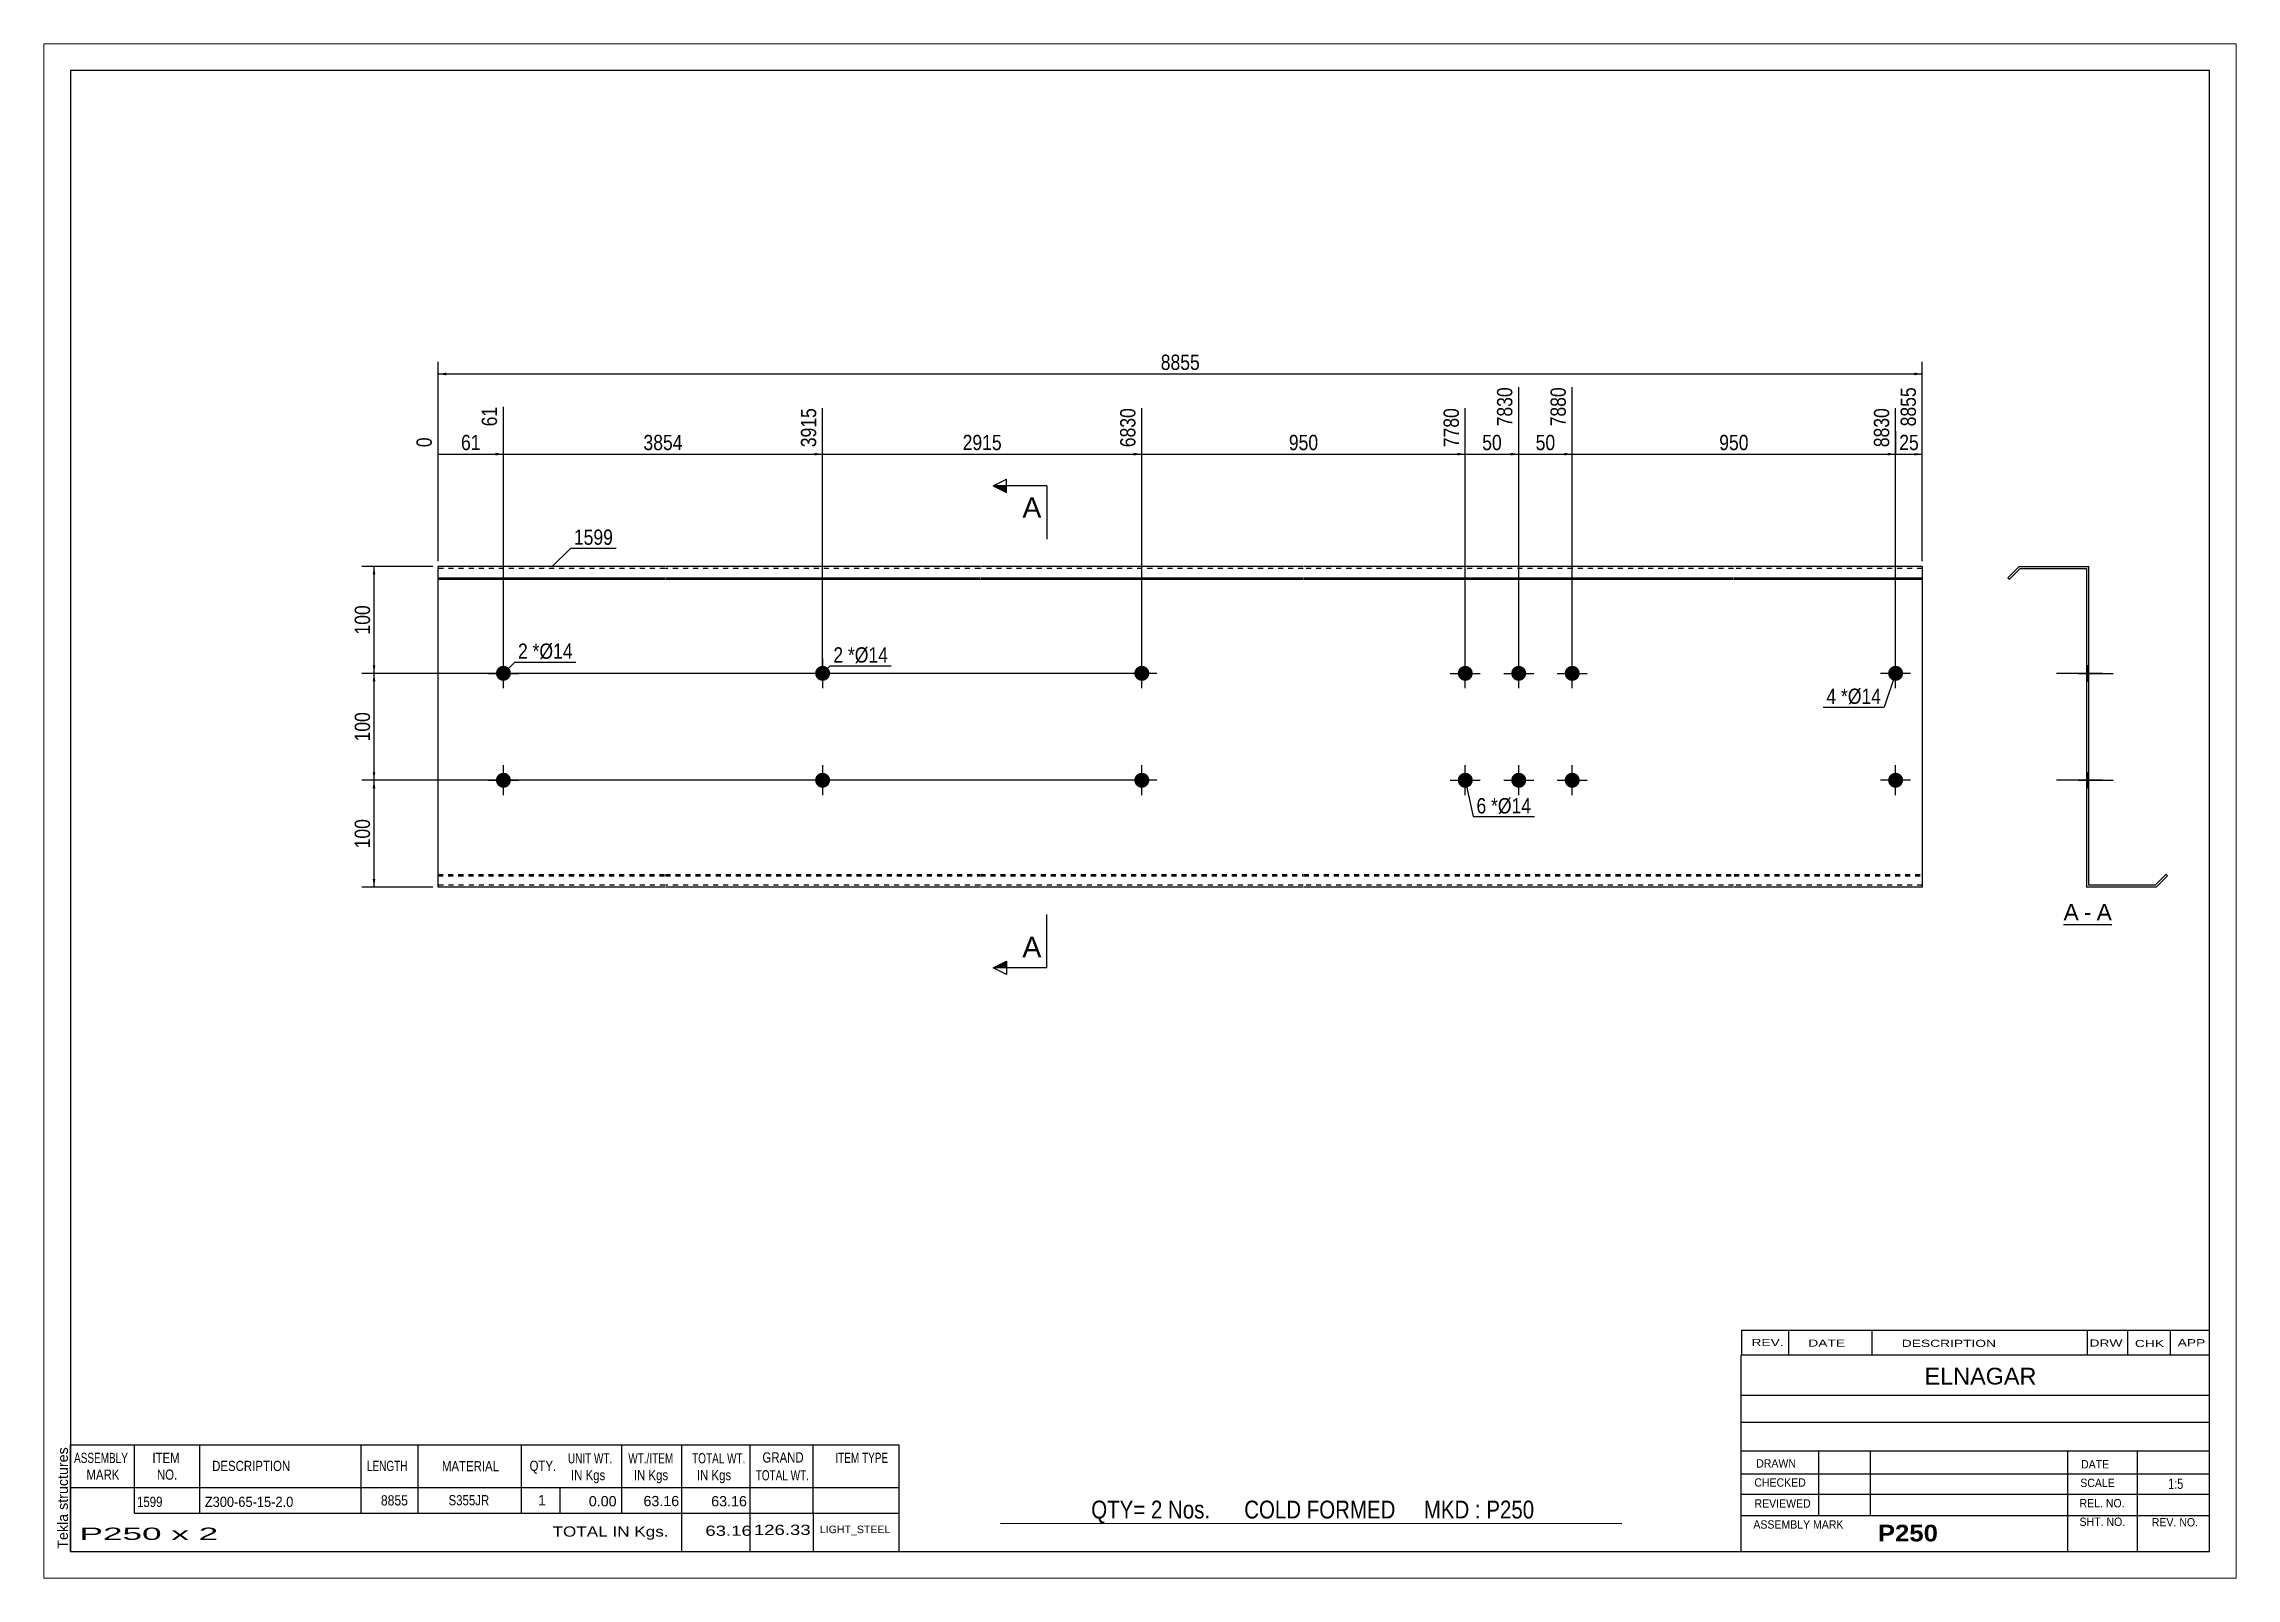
# Paper-space layout 'Layout1' of a CAD drawing. Header units: millimetres. Extents: x 0 to 410, y 0 to 287.
# The model-space entities are those that its viewports show. They can reach past a viewport. Long polylines and large blocks are cut down to what shows.
import ezdxf

# ---------------------------------------------------------------- set-up
doc = ezdxf.new("R2010")
doc.units = ezdxf.units.MM
doc.linetypes.add('DXK_LINE_DOT1', pattern=[1.8814, 0.9407, -0.9407])
doc.layers.add('Viewport layer', color=7, linetype='Continuous', plot=False)
doc.styles.add('Arial', font='ARIAL.TTF', dxfattribs={"height": 0.2})
doc.styles.add('Arial Bold', font='ARIALBD.TTF', dxfattribs={"height": 0.2})
doc.styles.add('Arial Narrow', font='ARIALN.TTF', dxfattribs={"height": 0.2})

# ---------------------------------------------------------------- blocks, each defined once
blk = doc.blocks.new('Unknown-629087358-1525')
at = {"color": 5, "linetype": 'Continuous'}
for p, q in [((331.25, 122.75), (-68.75, 122.75)), ((-68.75, 122.75), (-68.75, -154.25)), ((331.25, -154.25), (331.25, 122.75)), ((-68.75, -154.25), (331.25, -154.25))]:
    blk.add_line(p, q, dxfattribs=at)
at = {"color": 174, "linetype": 'Continuous', "style": 'Arial'}
blk.add_text('Tekla structures', height=1.9102, rotation=90, dxfattribs=at).set_placement((-69.25, -153.75))
blk = doc.blocks.new('Unknown-629087358-12 - 1227')
at = {"color": 7, "linetype": 'Continuous'}
blk.add_line((303.97, -36.95), (313, -36.95), dxfattribs=at)
at = {"color": 0, "linetype": 'Continuous'}
blk.add_wipeout([(306.81, -36.2), (306.81, -33), (303.97, -33), (303.97, -36.2)], dxfattribs=at)
blk.add_wipeout([(309.2, -36.2), (309.2, -33), (307.77, -33), (307.77, -36.2)], dxfattribs=at)
at = {"color": 96, "linetype": 'Continuous', "style": 'Arial'}
blk.add_text('A', height=3.06, dxfattribs=at).set_placement((303.97, -36.2))
at = {"color": 0, "linetype": 'Continuous'}
blk.add_wipeout([(313, -36.2), (313, -33), (310.16, -33), (310.16, -36.2)], dxfattribs=at)
at = {"color": 96, "linetype": 'Continuous', "style": 'Arial'}
for s, p in [('-', (307.77, -36.2)), ('A', (310.16, -36.2))]:
    blk.add_text(s, height=3.06, dxfattribs=at).set_placement(p)
blk = doc.blocks.new('Bolt-629087358-1223 - 1203')
at = {"linetype": 'Continuous'}
for points in [[(73.29, 10, -1), (70.49, 10, -1)], [(73.29, -10, -1), (70.49, -10, -1)]]:
    blk.add_hatch(color=3, dxfattribs=at).paths.add_polyline_path(points)
at = {"color": 3, "linetype": 'Continuous'}
for p, q in [((71.89, 12.8), (71.89, 7.2)), ((74.69, 10), (69.09, 10)), ((71.89, -7.2), (71.89, -12.8)), ((74.69, -10), (69.09, -10))]:
    blk.add_line(p, q, dxfattribs=at)
blk = doc.blocks.new('Part-629087358-1218 - 1203')
at = {"color": 2, "linetype": 'Continuous'}
for p, q in [((0, -30), (0, 30)), ((42.39, 30), (0, 30)), ((101.29, 30), (42.49, 30)), ((161.78, 30), (101.39, 30)), ((242.27, 30), (161.88, 30)), ((277.56, 30), (242.37, 30)), ((277.56, 30), (277.56, -30)), ((0, 27.88), (42.39, 27.88)), ((0, 27.6), (42.39, 27.6)), ((42.49, 27.88), (101.29, 27.88)), ((42.49, 27.6), (101.29, 27.6)), ((101.39, 27.88), (161.78, 27.88)), ((101.39, 27.6), (161.78, 27.6)), ((161.88, 27.88), (242.27, 27.88)), ((161.88, 27.6), (242.27, 27.6)), ((242.37, 27.88), (277.56, 27.88)), ((242.37, 27.6), (277.56, 27.6)), ((42.39, -30), (0, -30)), ((101.29, -30), (42.49, -30)), ((161.78, -30), (101.39, -30)), ((242.27, -30), (161.88, -30)), ((277.56, -30), (242.37, -30))]:
    blk.add_line(p, q, dxfattribs=at)
at = {"color": 7, "linetype": 'DXK_LINE_DOT1'}
for p, q in [((42.39, 29.6), (0, 29.6)), ((101.29, 29.6), (42.49, 29.6)), ((161.78, 29.6), (101.39, 29.6)), ((242.27, 29.6), (161.88, 29.6)), ((277.56, 29.6), (242.37, 29.6)), ((0, -27.6), (42.39, -27.6)), ((0, -27.88), (42.39, -27.88)), ((42.49, -27.6), (101.29, -27.6)), ((42.49, -27.88), (101.29, -27.88)), ((101.39, -27.6), (161.78, -27.6)), ((101.39, -27.88), (161.78, -27.88)), ((161.88, -27.6), (242.27, -27.6)), ((161.88, -27.88), (242.27, -27.88)), ((242.37, -27.6), (277.56, -27.6)), ((242.37, -27.88), (277.56, -27.88)), ((42.39, -29.6), (0, -29.6)), ((101.29, -29.6), (42.49, -29.6)), ((161.78, -29.6), (101.39, -29.6)), ((242.27, -29.6), (161.88, -29.6)), ((277.56, -29.6), (242.37, -29.6))]:
    blk.add_line(p, q, dxfattribs=at)
blk = doc.blocks.new('Bolt-629087358-1219 - 1203')
at = {"linetype": 'Continuous'}
for points in [[(130.19, 10, -1), (132.99, 10, -1)], [(271.16, 10, -1), (273.96, 10, -1)]]:
    blk.add_hatch(color=3, dxfattribs=at).paths.add_polyline_path(points)
at = {"color": 3, "linetype": 'Continuous'}
for p, q in [((131.59, 7.2), (131.59, 12.8)), ((272.56, 7.2), (272.56, 12.8)), ((134.39, 10), (128.79, 10)), ((275.36, 10), (269.76, 10))]:
    blk.add_line(p, q, dxfattribs=at)
blk = doc.blocks.new('Bolt-629087358-1220 - 1203')
at = {"linetype": 'Continuous'}
for points in [[(190.68, 10, -1), (193.48, 10, -1)], [(200.68, 10, -1), (203.48, 10, -1)], [(210.68, 10, -1), (213.48, 10, -1)], [(190.68, -10, -1), (193.48, -10, -1)], [(200.68, -10, -1), (203.48, -10, -1)], [(210.68, -10, -1), (213.48, -10, -1)]]:
    blk.add_hatch(color=3, dxfattribs=at).paths.add_polyline_path(points)
at = {"color": 3, "linetype": 'Continuous'}
for p, q in [((192.08, 7.2), (192.08, 12.8)), ((202.08, 7.2), (202.08, 12.8)), ((212.08, 7.2), (212.08, 12.8)), ((189.28, 10), (194.88, 10)), ((199.28, 10), (204.88, 10)), ((209.28, 10), (214.88, 10)), ((192.08, -12.8), (192.08, -7.2)), ((202.08, -12.8), (202.08, -7.2)), ((212.08, -12.8), (212.08, -7.2)), ((189.28, -10), (194.88, -10)), ((199.28, -10), (204.88, -10)), ((209.28, -10), (214.88, -10))]:
    blk.add_line(p, q, dxfattribs=at)
blk = doc.blocks.new('Bolt-629087358-1221 - 1203')
at = {"linetype": 'Continuous'}
for points in [[(130.19, -10, -1), (132.99, -10, -1)], [(271.16, -10, -1), (273.96, -10, -1)]]:
    blk.add_hatch(color=3, dxfattribs=at).paths.add_polyline_path(points)
at = {"color": 3, "linetype": 'Continuous'}
for p, q in [((131.59, -12.8), (131.59, -7.2)), ((272.56, -12.8), (272.56, -7.2)), ((134.39, -10), (128.79, -10)), ((275.36, -10), (269.76, -10))]:
    blk.add_line(p, q, dxfattribs=at)
blk = doc.blocks.new('Bolt-629087358-1222 - 1203')
at = {"linetype": 'Continuous'}
for points in [[(10.8, 10, -1), (13.6, 10, -1)], [(10.8, -10, -1), (13.6, -10, -1)]]:
    blk.add_hatch(color=3, dxfattribs=at).paths.add_polyline_path(points)
at = {"color": 3, "linetype": 'Continuous'}
for p, q in [((12.2, 7.2), (12.2, 12.8)), ((9.4, 10), (15, 10)), ((12.2, -12.8), (12.2, -7.2)), ((9.4, -10), (15, -10))]:
    blk.add_line(p, q, dxfattribs=at)
blk = doc.blocks.new('Bolt-629087358-1232 - 1227')
at = {"linetype": 'Continuous'}
blk.add_hatch(color=3, dxfattribs=at).paths.add_polyline_path([(308.28, -8.6), (308.28, -11.4), (308.68, -11.4), (308.68, -8.6)])
blk.add_hatch(color=3, dxfattribs=at).paths.add_polyline_path([(308.28, -8.6), (308.28, -11.4), (308.68, -11.4), (308.68, -8.6)])
at = {"color": 3, "linetype": 'Continuous'}
for p, q in [((306.68, -10), (313.28, -10)), ((306.68, -10), (313.28, -10)), ((308.28, -8.6), (308.68, -8.6)), ((308.28, -8.6), (308.68, -8.6)), ((308.28, -11.4), (308.68, -11.4)), ((308.28, -11.4), (308.68, -11.4))]:
    blk.add_line(p, q, dxfattribs=at)
blk = doc.blocks.new('Part-629087358-1229 - 1227')
at = {"color": 2, "linetype": 'Continuous'}
for p, q in [((295.68, 30), (293.56, 27.88)), ((293.85, 27.6), (295.85, 29.6)), ((295.68, 30), (308.68, 30)), ((295.85, 29.6), (308.28, 29.6)), ((308.28, 29.6), (308.28, -30)), ((308.68, -29.6), (308.68, 30)), ((293.56, 27.88), (293.85, 27.6)), ((323.12, -27.6), (321.12, -29.6)), ((321.28, -30), (323.41, -27.88)), ((323.41, -27.88), (323.12, -27.6)), ((321.28, -30), (308.28, -30)), ((321.12, -29.6), (308.68, -29.6))]:
    blk.add_line(p, q, dxfattribs=at)
blk = doc.blocks.new('Bolt-629087358-1230 - 1227')
at = {"linetype": 'Continuous'}
blk.add_hatch(color=3, dxfattribs=at).paths.add_polyline_path([(308.28, 11.4), (308.28, 8.6), (308.68, 8.6), (308.68, 11.4)])
blk.add_hatch(color=3, dxfattribs=at).paths.add_polyline_path([(308.28, 11.4), (308.28, 8.6), (308.68, 8.6), (308.68, 11.4)])
at = {"color": 3, "linetype": 'Continuous'}
for p, q in [((306.68, 10), (313.28, 10)), ((306.68, 10), (313.28, 10)), ((308.28, 11.4), (308.68, 11.4)), ((308.28, 11.4), (308.68, 11.4)), ((308.28, 8.6), (308.68, 8.6)), ((308.28, 8.6), (308.68, 8.6))]:
    blk.add_line(p, q, dxfattribs=at)
blk = doc.blocks.new('Bolt-629087358-1231 - 1227')
at = {"linetype": 'Continuous'}
for points in [[(308.28, 11.4), (308.28, 8.6), (308.68, 8.6), (308.68, 11.4)], [(308.28, 11.4), (308.28, 8.6), (308.68, 8.6), (308.68, 11.4)], [(308.28, 11.4), (308.28, 8.6), (308.68, 8.6), (308.68, 11.4)], [(308.28, -8.6), (308.28, -11.4), (308.68, -11.4), (308.68, -8.6)], [(308.28, -8.6), (308.28, -11.4), (308.68, -11.4), (308.68, -8.6)], [(308.28, -8.6), (308.28, -11.4), (308.68, -11.4), (308.68, -8.6)]]:
    blk.add_hatch(color=3, dxfattribs=at).paths.add_polyline_path(points)
at = {"color": 3, "linetype": 'Continuous'}
for p, q in [((311.28, 10), (303.68, 10)), ((311.28, 10), (303.68, 10)), ((311.28, 10), (303.68, 10)), ((308.68, 11.4), (308.28, 11.4)), ((308.68, 11.4), (308.28, 11.4)), ((308.68, 11.4), (308.28, 11.4)), ((308.68, 8.6), (308.28, 8.6)), ((308.68, 8.6), (308.28, 8.6)), ((308.68, 8.6), (308.28, 8.6)), ((311.28, -10), (303.68, -10)), ((311.28, -10), (303.68, -10)), ((311.28, -10), (303.68, -10)), ((308.68, -8.6), (308.28, -8.6)), ((308.68, -8.6), (308.28, -8.6)), ((308.68, -8.6), (308.28, -8.6)), ((308.68, -11.4), (308.28, -11.4)), ((308.68, -11.4), (308.28, -11.4)), ((308.68, -11.4), (308.28, -11.4))]:
    blk.add_line(p, q, dxfattribs=at)
blk = doc.blocks.new('Bolt-629087358-1233 - 1227')
at = {"linetype": 'Continuous'}
for points in [[(308.28, 11.4), (308.28, 8.6), (308.68, 8.6), (308.68, 11.4)], [(308.28, -8.6), (308.28, -11.4), (308.68, -11.4), (308.68, -8.6)]]:
    blk.add_hatch(color=3, dxfattribs=at).paths.add_polyline_path(points)
at = {"color": 3, "linetype": 'Continuous'}
for p, q in [((311.28, 10), (302.68, 10)), ((308.68, 11.4), (308.28, 11.4)), ((308.68, 8.6), (308.28, 8.6)), ((311.28, -10), (302.68, -10)), ((308.68, -8.6), (308.28, -8.6)), ((308.68, -11.4), (308.28, -11.4))]:
    blk.add_line(p, q, dxfattribs=at)
blk = doc.blocks.new('Bolt-629087358-1234 - 1227')
at = {"linetype": 'Continuous'}
for points in [[(308.68, 8.6), (308.68, 11.4), (308.28, 11.4), (308.28, 8.6)], [(308.68, -11.4), (308.68, -8.6), (308.28, -8.6), (308.28, -11.4)]]:
    blk.add_hatch(color=3, dxfattribs=at).paths.add_polyline_path(points)
at = {"color": 3, "linetype": 'Continuous'}
for p, q in [((308.68, 10), (304.28, 10)), ((308.68, 11.4), (308.28, 11.4)), ((308.68, 8.6), (308.28, 8.6)), ((308.68, -10), (304.28, -10)), ((308.68, -8.6), (308.28, -8.6)), ((308.68, -11.4), (308.28, -11.4))]:
    blk.add_line(p, q, dxfattribs=at)
blk = doc.blocks.new('StraightDimension-629087358-1279 - 1203')
at = {"linetype": 'Continuous'}
for points in [[(-12.25, 28.5), (-12, 30), (-11.75, 28.5)], [(-11.75, 11.5), (-12, 10), (-12.25, 11.5)]]:
    blk.add_hatch(color=7, dxfattribs=at).paths.add_polyline_path(points)
at = {"color": 7, "linetype": 'Continuous'}
for p, q in [((-1, 30), (-14.25, 30)), ((-12, 10), (-12, 30)), ((130.59, 10), (-14.25, 10))]:
    blk.add_line(p, q, dxfattribs=at)
at = {"color": 0}
blk.add_wipeout([(-12.15, 23.34), (-16.35, 23.34), (-16.35, 16.66), (-12.15, 16.66)], dxfattribs=at)
at = {"color": 3, "style": 'Arial Narrow'}
blk.add_text('100', height=2.863, rotation=90.0002, dxfattribs=at).set_placement((-12.75, 17.26))
blk = doc.blocks.new('StraightDimension-629087358-1245 - 1203')
at = {"linetype": 'Continuous'}
blk.add_hatch(color=7, dxfattribs=at).paths.add_polyline_path([(200.58, 51.25), (202.08, 51), (200.58, 50.75)])
at = {"color": 7, "linetype": 'Continuous'}
for p, q in [((202.08, 11), (202.08, 63.51)), ((192.08, 11), (192.08, 59.61)), ((192.08, 51), (202.08, 51))]:
    blk.add_line(p, q, dxfattribs=at)
at = {"color": 0}
blk.add_wipeout([(199.5, 51.15), (199.5, 55.35), (194.65, 55.35), (194.65, 51.15)], dxfattribs=at)
at = {"color": 0, "linetype": 'Continuous'}
blk.add_wipeout([(201.48, 64.11), (197.28, 64.11), (197.28, 55.6), (201.48, 55.6)], dxfattribs=at)
at = {"color": 3, "linetype": 'Continuous', "style": 'Arial Narrow'}
blk.add_text('7830', height=2.863, rotation=90.0002, dxfattribs=at).set_placement((200.88, 56.2))
at = {"color": 3, "style": 'Arial Narrow'}
blk.add_text('50', height=2.863, dxfattribs=at).set_placement((195.25, 51.75))
blk = doc.blocks.new('StraightDimension-629087358-1242 - 1203')
at = {"linetype": 'Continuous'}
blk.add_hatch(color=7, dxfattribs=at).paths.add_polyline_path([(276.06, 51.25), (277.56, 51), (276.06, 50.75)])
at = {"color": 7, "linetype": 'Continuous'}
for p, q in [((277.56, 31), (277.56, 63.51)), ((272.56, 11), (272.56, 59.61)), ((272.56, 51), (277.56, 51))]:
    blk.add_line(p, q, dxfattribs=at)
at = {"color": 0}
blk.add_wipeout([(277.49, 51.15), (277.49, 55.35), (272.64, 55.35), (272.64, 51.15)], dxfattribs=at)
at = {"color": 0, "linetype": 'Continuous'}
blk.add_wipeout([(276.96, 64.11), (272.76, 64.11), (272.76, 55.6), (276.96, 55.6)], dxfattribs=at)
at = {"color": 3, "linetype": 'Continuous', "style": 'Arial Narrow'}
blk.add_text('8855', height=2.863, rotation=90.0002, dxfattribs=at).set_placement((276.36, 56.2))
at = {"color": 3, "style": 'Arial Narrow'}
blk.add_text('25', height=2.863, dxfattribs=at).set_placement((273.24, 51.75))
blk = doc.blocks.new('StraightDimension-629087358-1243 - 1203')
at = {"linetype": 'Continuous'}
blk.add_hatch(color=7, dxfattribs=at).paths.add_polyline_path([(271.06, 51.25), (272.56, 51), (271.06, 50.75)])
at = {"color": 7, "linetype": 'Continuous'}
for p, q in [((212.08, 11), (212.08, 63.51)), ((272.56, 11), (272.56, 59.61)), ((212.08, 51), (272.56, 51))]:
    blk.add_line(p, q, dxfattribs=at)
at = {"color": 0, "linetype": 'Continuous'}
blk.add_wipeout([(271.96, 60.21), (267.76, 60.21), (267.76, 51.7), (271.96, 51.7)], dxfattribs=at)
at = {"color": 0}
blk.add_wipeout([(245.66, 51.15), (245.66, 55.35), (238.98, 55.35), (238.98, 51.15)], dxfattribs=at)
at = {"color": 3, "linetype": 'Continuous', "style": 'Arial Narrow'}
blk.add_text('8830', height=2.863, rotation=90.0002, dxfattribs=at).set_placement((271.36, 52.3))
at = {"color": 3, "style": 'Arial Narrow'}
blk.add_text('950', height=2.863, dxfattribs=at).set_placement((239.58, 51.75))
blk = doc.blocks.new('StraightDimension-629087358-1244 - 1203')
at = {"linetype": 'Continuous'}
blk.add_hatch(color=7, dxfattribs=at).paths.add_polyline_path([(210.58, 51.25), (212.08, 51), (210.58, 50.75)])
at = {"color": 7, "linetype": 'Continuous'}
for p, q in [((202.08, 11), (202.08, 63.51)), ((212.08, 11), (212.08, 63.51)), ((202.08, 51), (212.08, 51))]:
    blk.add_line(p, q, dxfattribs=at)
at = {"color": 0}
blk.add_wipeout([(209.5, 51.15), (209.5, 55.35), (204.65, 55.35), (204.65, 51.15)], dxfattribs=at)
at = {"color": 0, "linetype": 'Continuous'}
blk.add_wipeout([(211.48, 64.11), (207.28, 64.11), (207.28, 55.6), (211.48, 55.6)], dxfattribs=at)
at = {"color": 3, "linetype": 'Continuous', "style": 'Arial Narrow'}
blk.add_text('7880', height=2.863, rotation=90.0002, dxfattribs=at).set_placement((210.88, 56.2))
at = {"color": 3, "style": 'Arial Narrow'}
blk.add_text('50', height=2.863, dxfattribs=at).set_placement((205.25, 51.75))
blk = doc.blocks.new('StraightDimension-629087358-1246 - 1203')
at = {"linetype": 'Continuous'}
blk.add_hatch(color=7, dxfattribs=at).paths.add_polyline_path([(190.58, 51.25), (192.08, 51), (190.58, 50.75)])
at = {"color": 7, "linetype": 'Continuous'}
for p, q in [((131.59, 11), (131.59, 59.61)), ((192.08, 11), (192.08, 59.61)), ((131.59, 51), (192.08, 51))]:
    blk.add_line(p, q, dxfattribs=at)
at = {"color": 0, "linetype": 'Continuous'}
blk.add_wipeout([(191.48, 60.21), (187.28, 60.21), (187.28, 51.7), (191.48, 51.7)], dxfattribs=at)
at = {"color": 0}
blk.add_wipeout([(165.17, 51.15), (165.17, 55.35), (158.49, 55.35), (158.49, 51.15)], dxfattribs=at)
at = {"color": 3, "linetype": 'Continuous', "style": 'Arial Narrow'}
blk.add_text('7780', height=2.863, rotation=90.0002, dxfattribs=at).set_placement((190.88, 52.3))
at = {"color": 3, "style": 'Arial Narrow'}
blk.add_text('950', height=2.863, dxfattribs=at).set_placement((159.09, 51.75))
blk = doc.blocks.new('StraightDimension-629087358-1247 - 1203')
at = {"linetype": 'Continuous'}
blk.add_hatch(color=7, dxfattribs=at).paths.add_polyline_path([(130.09, 51.25), (131.59, 51), (130.09, 50.75)])
at = {"color": 7, "linetype": 'Continuous'}
for p, q in [((71.89, 11), (71.89, 59.61)), ((131.59, 11), (131.59, 59.61)), ((71.89, 51), (131.59, 51))]:
    blk.add_line(p, q, dxfattribs=at)
at = {"color": 0, "linetype": 'Continuous'}
blk.add_wipeout([(130.99, 60.21), (126.79, 60.21), (126.79, 51.7), (130.99, 51.7)], dxfattribs=at)
at = {"color": 0}
blk.add_wipeout([(106, 51.15), (106, 55.35), (97.48, 55.35), (97.48, 51.15)], dxfattribs=at)
at = {"color": 3, "linetype": 'Continuous', "style": 'Arial Narrow'}
blk.add_text('6830', height=2.863, rotation=90.0002, dxfattribs=at).set_placement((130.39, 52.3))
at = {"color": 3, "style": 'Arial Narrow'}
blk.add_text('2915', height=2.863, dxfattribs=at).set_placement((98.08, 51.75))
blk = doc.blocks.new('StraightDimension-629087358-1248 - 1203')
at = {"linetype": 'Continuous'}
blk.add_hatch(color=7, dxfattribs=at).paths.add_polyline_path([(70.39, 51.25), (71.89, 51), (70.39, 50.75)])
at = {"color": 7, "linetype": 'Continuous'}
for p, q in [((12.2, 11), (12.2, 59.86)), ((71.89, 11), (71.89, 59.61)), ((12.2, 51), (71.89, 51))]:
    blk.add_line(p, q, dxfattribs=at)
at = {"color": 0, "linetype": 'Continuous'}
blk.add_wipeout([(71.29, 60.21), (67.09, 60.21), (67.09, 51.7), (71.29, 51.7)], dxfattribs=at)
at = {"color": 0}
blk.add_wipeout([(46.3, 51.15), (46.3, 55.35), (37.79, 55.35), (37.79, 51.15)], dxfattribs=at)
at = {"color": 3, "linetype": 'Continuous', "style": 'Arial Narrow'}
blk.add_text('3915', height=2.863, rotation=90.0002, dxfattribs=at).set_placement((70.69, 52.3))
at = {"color": 3, "style": 'Arial Narrow'}
blk.add_text('3854', height=2.863, dxfattribs=at).set_placement((38.39, 51.75))
blk = doc.blocks.new('StraightDimension-629087358-1249 - 1203')
at = {"linetype": 'Continuous'}
blk.add_hatch(color=7, dxfattribs=at).paths.add_polyline_path([(10.7, 51.25), (12.2, 51), (10.7, 50.75)])
at = {"color": 7, "linetype": 'Continuous'}
for p, q in [((12.2, 11), (12.2, 59.86)), ((0, 31), (0, 54.13)), ((0, 51), (12.2, 51))]:
    blk.add_line(p, q, dxfattribs=at)
at = {"color": 0, "linetype": 'Continuous'}
blk.add_wipeout([(-0.6, 54.73), (-4.8, 54.73), (-4.8, 51.7), (-0.6, 51.7)], dxfattribs=at)
at = {"color": 0}
blk.add_wipeout([(8.53, 51.15), (8.53, 55.35), (3.67, 55.35), (3.67, 51.15)], dxfattribs=at)
at = {"color": 3, "linetype": 'Continuous', "style": 'Arial Narrow'}
blk.add_text('0', height=2.86, rotation=90.0002, dxfattribs=at).set_placement((-1.2, 52.3))
at = {"color": 0, "linetype": 'Continuous'}
blk.add_wipeout([(11.6, 60.46), (7.4, 60.46), (7.4, 55.6), (11.6, 55.6)], dxfattribs=at)
at = {"color": 3, "linetype": 'Continuous', "style": 'Arial Narrow'}
blk.add_text('61', height=2.863, rotation=90.0002, dxfattribs=at).set_placement((11, 56.2))
at = {"color": 3, "style": 'Arial Narrow'}
blk.add_text('61', height=2.863, dxfattribs=at).set_placement((4.27, 51.75))
blk = doc.blocks.new('StraightDimension-629087358-1280 - 1203')
at = {"linetype": 'Continuous'}
for points in [[(-12.25, 8.5), (-12, 10), (-11.75, 8.5)], [(-11.75, -8.5), (-12, -10), (-12.25, -8.5)]]:
    blk.add_hatch(color=7, dxfattribs=at).paths.add_polyline_path(points)
at = {"color": 7, "linetype": 'Continuous'}
for p, q in [((130.59, 10), (-14.25, 10)), ((-12, -10), (-12, 10)), ((130.59, -10), (-14.25, -10))]:
    blk.add_line(p, q, dxfattribs=at)
at = {"color": 0}
blk.add_wipeout([(-12.15, 3.34), (-16.35, 3.34), (-16.35, -3.34), (-12.15, -3.34)], dxfattribs=at)
at = {"color": 3, "style": 'Arial Narrow'}
blk.add_text('100', height=2.863, rotation=90.0002, dxfattribs=at).set_placement((-12.75, -2.74))
blk = doc.blocks.new('StraightDimension-629087358-1281 - 1203')
at = {"linetype": 'Continuous'}
for points in [[(-12.25, -11.5), (-12, -10), (-11.75, -11.5)], [(-11.75, -28.5), (-12, -30), (-12.25, -28.5)]]:
    blk.add_hatch(color=7, dxfattribs=at).paths.add_polyline_path(points)
at = {"color": 7, "linetype": 'Continuous'}
for p, q in [((130.59, -10), (-14.25, -10)), ((-12, -30), (-12, -10)), ((-1, -30), (-14.25, -30))]:
    blk.add_line(p, q, dxfattribs=at)
at = {"color": 0}
blk.add_wipeout([(-12.15, -16.66), (-16.35, -16.66), (-16.35, -23.34), (-12.15, -23.34)], dxfattribs=at)
at = {"color": 3, "style": 'Arial Narrow'}
blk.add_text('100', height=2.863, rotation=90.0002, dxfattribs=at).set_placement((-12.75, -22.74))
blk = doc.blocks.new('StraightDimension-629087358-1299 - 1203')
at = {"linetype": 'Continuous'}
for points in [[(1.5, 65.75), (0, 66), (1.5, 66.25)], [(276.06, 66.25), (277.56, 66), (276.06, 65.75)]]:
    blk.add_hatch(color=7, dxfattribs=at).paths.add_polyline_path(points)
at = {"color": 7, "linetype": 'Continuous'}
for p, q in [((0, 31), (0, 68.25)), ((0, 66), (277.56, 66)), ((277.56, 31), (277.56, 68.25))]:
    blk.add_line(p, q, dxfattribs=at)
at = {"color": 0}
blk.add_wipeout([(143.04, 66.15), (143.04, 70.35), (134.53, 70.35), (134.53, 66.15)], dxfattribs=at)
at = {"color": 3, "style": 'Arial Narrow'}
blk.add_text('8855', height=2.863, dxfattribs=at).set_placement((135.13, 66.75))
blk = doc.blocks.new('CBS_BOM-629087358-1543')
at = {"color": 7, "linetype": 'Continuous'}
for p, q in [((-68.78, -142.28), (-68.78, -134.28)), ((-68.78, -134.28), (86.14, -134.28)), ((-56.78, -142.28), (-56.78, -134.28)), ((-44.59, -142.28), (-44.59, -134.28)), ((-14.43, -142.28), (-14.43, -134.28)), ((-3.75, -142.28), (-3.75, -134.28)), ((15.57, -142.28), (15.57, -134.28)), ((34.37, -142.28), (34.37, -134.28)), ((45.58, -142.28), (45.58, -134.28)), ((58.37, -142.28), (58.37, -134.28)), ((70.12, -142.28), (70.12, -134.28)), ((86.14, -134.29), (86.14, -142.27)), ((-68.78, -142.28), (86.14, -142.28)), ((-68.78, -147.08), (-68.78, -142.28)), ((-56.78, -147.08), (-56.78, -142.28)), ((-44.59, -147.08), (-44.59, -142.28)), ((-14.43, -147.08), (-14.43, -142.28)), ((-3.75, -147.08), (-3.75, -142.28)), ((15.57, -147.08), (15.57, -142.28)), ((22.83, -147.08), (22.83, -142.28)), ((34.37, -147.08), (34.37, -142.28)), ((45.58, -147.08), (45.58, -142.28)), ((58.37, -147.08), (58.37, -142.28)), ((70.14, -147.08), (70.14, -142.28)), ((86.14, -142.28), (86.14, -147.08)), ((-68.78, -154.28), (-68.78, -147.1)), ((-56.78, -147.08), (86.14, -147.08)), ((45.58, -154.28), (45.58, -147.1)), ((58.37, -154.28), (58.37, -147.1)), ((70.18, -154.28), (70.18, -147.1)), ((86.14, -147.08), (86.14, -154.28)), ((-68.78, -154.28), (86.14, -154.28))]:
    blk.add_line(p, q, dxfattribs=at)
at = {"color": 3, "linetype": 'Continuous', "style": 'Arial'}
for s, height, width, p in [('ASSEMBLY', 1.91, 0.7, (-68.1, -137.71)), ('MARK', 1.91, 0.8, (-65.78, -140.84)), ('ITEM', 1.91, 0.8, (-53.45, -137.71)), ('NO.', 1.91, 0.8, (-52.6, -140.84)), ('DESCRIPTION', 1.9102, 0.8, (-42.27, -139.21)), ('LENGTH', 1.91, 0.7, (-13.32, -139.21)), ('MATERIAL', 1.91, 0.8, (0.7, -139.26)), ('QTY.', 1.91, 0.8, (17.09, -139.18)), ('UNIT WT.', 1.91, 0.7, (24.26, -137.78)), ('IN Kgs', 1.91, 0.8, (24.84, -140.92)), ('WT./ITEM', 1.91, 0.7, (35.55, -137.78)), ('IN Kgs', 1.91, 0.8, (36.59, -140.92)), ('TOTAL WT.', 1.91, 0.7, (47.49, -137.78)), ('IN Kgs', 1.91, 0.8, (48.38, -140.92)), ('TOTAL WT.', 1.91, 0.7, (59.38, -140.96)), ('GRAND', 1.91, 0.8, (60.64, -137.62)), ('ITEM TYPE', 1.91, 0.7, (74.28, -137.7))]:
    blk.add_text(s, height=height, dxfattribs=dict(at, width=width)).set_placement(p)
at = {"color": 7, "linetype": 'Continuous', "style": 'Arial'}
for s, height, width, p in [('1599', 1.91, 0.8, (-56.32, -145.93)), ('Z300-65-15-2.0', 1.9102, 0.9, (-43.65, -145.93)), ('8855', 1.91, 0.85, (-10.71, -145.65)), ('S355JR', 1.91, 0.8, (1.94, -145.62))]:
    blk.add_text(s, height=height, dxfattribs=dict(at, width=width)).set_placement(p)
for s, p in [('1', (18.66, -145.62)), ('0.00', (28.17, -145.81)), ('63.16', (38.39, -145.78)), ('63.16', (51.06, -145.81))]:
    blk.add_text(s, height=1.91, dxfattribs=at).set_placement(p)
at = {"color": 6, "linetype": 'Continuous', "style": 'Arial'}
for s, height, width, p in [('P250 x 2', 2.292, 2.05, (-67.06, -152.09)), ('TOTAL IN Kgs.', 1.9102, 1.2, (21.38, -151.48)), ('63.16', 1.91, 1.3, (49.97, -151.33)), ('126.33', 1.91, 1.3, (59.04, -151.17))]:
    blk.add_text(s, height=height, dxfattribs=dict(at, width=width)).set_placement(p)
blk.add_text('LIGHT_STEEL', height=1.4135, dxfattribs=at).set_placement((71.39, -150.83))
blk = doc.blocks.new('CBS_CALLOFF-629087358-1544')
at = {"color": 7, "linetype": 'Continuous'}
blk.add_line((105.13, -148.98), (221.36, -149), dxfattribs=at)
at = {"color": 3, "linetype": 'Continuous', "style": 'Arial Narrow'}
blk.add_text('QTY= 2 Nos.      COLD FORMED     MKD : P250', height=3.3405, dxfattribs=at).set_placement((122.13, -148.09))
blk = doc.blocks.new('CBS_NAME_BLOG-629087358-1545')
at = {"color": 7, "linetype": 'Continuous'}
for p, q in [((243.66, -117.5), (331.18, -117.5)), ((243.66, -154.21), (243.66, -117.5)), ((243.66, -125.04), (331.18, -125.04)), ((243.73, -130.09), (331.25, -130.09)), ((243.66, -135.46), (331.18, -135.46)), ((258.18, -147.57), (258.18, -135.47)), ((267.87, -147.54), (267.87, -135.47)), ((304.78, -154.21), (304.78, -135.48)), ((317.83, -154.21), (317.83, -135.47)), ((243.67, -139.76), (331.25, -139.74)), ((243.66, -143.51), (331.18, -143.51)), ((243.66, -147.55), (331.18, -147.55)), ((243.66, -154.25), (331.25, -154.25))]:
    blk.add_line(p, q, dxfattribs=at)
at = {"color": 3, "linetype": 'Continuous', "style": 'Arial'}
blk.add_text('ELNAGAR', height=3.133, dxfattribs=at).set_placement((277.98, -123.03))
at = {"color": 3, "linetype": 'Continuous'}
for s, height, style, width, p in [('DRAWN', 1.566, 'Arial', 0.9, (246.49, -138.57)), ('DATE', 1.566, 'Arial', 0.9, (307.25, -138.73)), ('CHECKED', 1.566, 'Arial', 0.9, (246.14, -142.14)), ('SCALE', 1.566, 'Arial', 0.9, (307.1, -142.21)), ('1:5', 1.957, 'Arial Narrow', 0.9, (323.55, -142.57)), ('REVIEWED', 1.566, 'Arial', 0.9, (246.18, -146.06)), ('REL. NO.', 1.566, 'Arial', 0.9, (306.96, -146.01)), ('ASSEMBLY MARK', 1.5663, 'Arial', 0.9, (245.96, -149.99)), ('P250', 3.131, 'Arial Bold', 1.1, (269.24, -152.39)), ('SHT. NO.', 1.566, 'Arial', 0.9, (306.96, -149.48)), ('REV. NO.', 1.566, 'Arial', 0.9, (320.48, -149.57))]:
    blk.add_text(s, height=height, dxfattribs=dict(at, style=style, width=width)).set_placement(p)
blk = doc.blocks.new('CBS_REVISION-629087358-1546')
at = {"color": 7, "linetype": 'Continuous'}
for p, q in [((243.74, -112.87), (331.24, -112.87)), ((243.74, -112.87), (243.74, -117.5)), ((252.54, -112.87), (252.54, -117.5)), ((268.13, -112.87), (268.13, -117.44)), ((308.39, -112.87), (308.39, -117.5)), ((315.93, -112.87), (315.93, -117.5)), ((323.88, -112.87), (323.88, -117.5)), ((243.74, -117.5), (331.24, -117.5))]:
    blk.add_line(p, q, dxfattribs=at)
at = {"color": 7, "style": 'Arial Narrow', "width": 1.7}
for s, height, p in [('REV.', 1.326, (245.6, -115.82)), ('DATE', 1.326, (256.23, -115.94)), ('DESCRIPTION', 1.3257, (273.71, -115.99)), ('DRW', 1.326, (308.82, -115.93)), ('CHK', 1.326, (317.31, -116.02)), ('APP', 1.326, (325.31, -115.87))]:
    blk.add_text(s, height=height, dxfattribs=at).set_placement(p)
blk = doc.blocks.new('SectionMark-629087358-1240 - 1203')
at = {"linetype": 'Continuous'}
for points in [[(106.31, 45.1), (106.31, 43.85), (103.81, 45.1)], [(106.31, -43.85), (106.31, -45.1), (103.81, -45.1)]]:
    blk.add_hatch(color=30, dxfattribs=at).paths.add_polyline_path(points)
at = {"color": 30, "linetype": 'Continuous'}
for p, q in [((103.81, 45.1), (106.31, 46.35)), ((103.81, 45.1), (106.31, 43.85)), ((106.31, 43.85), (106.31, 46.35)), ((103.81, -45.1), (106.31, -43.85)), ((106.31, -43.85), (106.31, -46.35)), ((106.31, -46.35), (103.81, -45.1))]:
    blk.add_line(p, q, dxfattribs=at)
at = {"color": 0, "linetype": 'Continuous'}
for points in [[(112.81, 39.1), (112.81, 43.1), (109.25, 43.1), (109.25, 39.1)], [(112.81, -43.1), (112.81, -39.1), (109.25, -39.1), (109.25, -43.1)]]:
    blk.add_wipeout(points, dxfattribs=at)
at = {"color": 30, "linetype": 'Continuous'}
for p, q in [((113.81, 45.1), (103.81, 45.1)), ((113.81, 45.1), (113.81, 35.1)), ((113.81, -45.1), (113.81, -35.1)), ((113.81, -45.1), (103.81, -45.1))]:
    blk.add_line(p, q, dxfattribs=at)
at = {"color": 96, "linetype": 'Continuous', "style": 'Arial'}
for p in [(109.25, 39.1), (109.25, -43.1)]:
    blk.add_text('A', height=3.82, dxfattribs=at).set_placement(p)
blk = doc.blocks.new('Mark-629087358-1302 - 1203')
at = {"color": 0}
blk.add_wipeout([(32.69, 34.04), (32.69, 37.04), (25.38, 37.04), (25.38, 34.04)], dxfattribs=at)
blk.add_wipeout([(32.69, 34.04), (32.69, 37.04), (25.38, 37.04), (25.38, 34.04)], dxfattribs=at)
at = {"color": 7, "linetype": 'Continuous'}
for p, q in [((21.25, 29.9), (24.78, 33.44)), ((24.78, 33.44), (33.29, 33.44))]:
    blk.add_line(p, q, dxfattribs=at)
at = {"color": 3, "style": 'Arial Narrow'}
blk.add_text('1599', height=2.863, dxfattribs=at).set_placement((25.38, 34.04))
blk = doc.blocks.new('MarkSet-629087358-1310 - 1203')
at = {"color": 0}
blk.add_wipeout([(261.45, 4.28), (261.45, 7.28), (259.62, 7.28), (259.62, 4.28)], dxfattribs=at)
blk.add_wipeout([(261.45, 4.28), (261.45, 7.28), (259.62, 7.28), (259.62, 4.28)], dxfattribs=at)
blk.add_wipeout([(263.63, 4.28), (263.63, 7.28), (262.35, 7.28), (262.35, 4.28)], dxfattribs=at)
blk.add_wipeout([(263.63, 4.28), (263.63, 7.28), (262.35, 7.28), (262.35, 4.28)], dxfattribs=at)
at = {"color": 3, "style": 'Arial Narrow'}
blk.add_text('4', height=2.86, dxfattribs=at).set_placement((259.62, 4.28))
at = {"color": 0}
blk.add_wipeout([(269.84, 4.28), (269.84, 7.28), (263.63, 7.28), (263.63, 4.28)], dxfattribs=at)
blk.add_wipeout([(269.84, 4.28), (269.84, 7.28), (263.63, 7.28), (263.63, 4.28)], dxfattribs=at)
at = {"color": 7, "linetype": 'Continuous'}
for p in [(272.56, 10), (259.02, 3.68)]:
    blk.add_line(p, (270.44, 3.68), dxfattribs=at)
at = {"color": 3, "style": 'Arial Narrow'}
for s, height, p in [('*', 2.86, (262.35, 4.28)), ('Ø14', 2.863, (263.63, 4.28))]:
    blk.add_text(s, height=height, dxfattribs=at).set_placement(p)
blk = doc.blocks.new('Mark-629087358-1313 - 1203')
at = {"color": 0}
blk.add_wipeout([(196, -16.2), (196, -13.2), (194.18, -13.2), (194.18, -16.2)], dxfattribs=at)
blk.add_wipeout([(196, -16.2), (196, -13.2), (194.18, -13.2), (194.18, -16.2)], dxfattribs=at)
at = {"color": 7, "linetype": 'Continuous'}
blk.add_line((192.08, -10), (193.58, -16.8), dxfattribs=at)
at = {"color": 0}
blk.add_wipeout([(198.18, -16.2), (198.18, -13.2), (196.9, -13.2), (196.9, -16.2)], dxfattribs=at)
blk.add_wipeout([(198.18, -16.2), (198.18, -13.2), (196.9, -13.2), (196.9, -16.2)], dxfattribs=at)
at = {"color": 3, "style": 'Arial Narrow'}
blk.add_text('6', height=2.86, dxfattribs=at).set_placement((194.18, -16.2))
at = {"color": 0}
blk.add_wipeout([(204.4, -16.2), (204.4, -13.2), (198.18, -13.2), (198.18, -16.2)], dxfattribs=at)
blk.add_wipeout([(204.4, -16.2), (204.4, -13.2), (198.18, -13.2), (198.18, -16.2)], dxfattribs=at)
at = {"color": 7, "linetype": 'Continuous'}
blk.add_line((193.58, -16.8), (205, -16.8), dxfattribs=at)
at = {"color": 3, "style": 'Arial Narrow'}
for s, height, p in [('*', 2.86, (196.9, -16.2)), ('Ø14', 2.863, (198.18, -16.2))]:
    blk.add_text(s, height=height, dxfattribs=at).set_placement(p)
blk = doc.blocks.new('Mark-629087358-1314 - 1203')
at = {"color": 0}
blk.add_wipeout([(16.75, 12.72), (16.75, 15.72), (14.92, 15.72), (14.92, 12.72)], dxfattribs=at)
blk.add_wipeout([(16.75, 12.72), (16.75, 15.72), (14.92, 15.72), (14.92, 12.72)], dxfattribs=at)
at = {"color": 7, "linetype": 'Continuous'}
blk.add_line((12.2, 10), (14.32, 12.12), dxfattribs=at)
at = {"color": 0}
blk.add_wipeout([(18.93, 12.72), (18.93, 15.72), (17.65, 15.72), (17.65, 12.72)], dxfattribs=at)
blk.add_wipeout([(18.93, 12.72), (18.93, 15.72), (17.65, 15.72), (17.65, 12.72)], dxfattribs=at)
at = {"color": 3, "style": 'Arial Narrow'}
blk.add_text('2', height=2.86, dxfattribs=at).set_placement((14.92, 12.72))
at = {"color": 0}
blk.add_wipeout([(25.14, 12.72), (25.14, 15.72), (18.93, 15.72), (18.93, 12.72)], dxfattribs=at)
blk.add_wipeout([(25.14, 12.72), (25.14, 15.72), (18.93, 15.72), (18.93, 12.72)], dxfattribs=at)
at = {"color": 7, "linetype": 'Continuous'}
blk.add_line((14.32, 12.12), (25.74, 12.12), dxfattribs=at)
at = {"color": 3, "style": 'Arial Narrow'}
for s, height, p in [('*', 2.86, (17.65, 12.72)), ('Ø14', 2.863, (18.93, 12.72))]:
    blk.add_text(s, height=height, dxfattribs=at).set_placement(p)
blk = doc.blocks.new('Mark-629087358-1315 - 1203')
at = {"color": 0}
blk.add_wipeout([(75.74, 12.01), (75.74, 15.01), (73.91, 15.01), (73.91, 12.01)], dxfattribs=at)
blk.add_wipeout([(75.74, 12.01), (75.74, 15.01), (73.91, 15.01), (73.91, 12.01)], dxfattribs=at)
at = {"color": 7, "linetype": 'Continuous'}
blk.add_line((71.89, 10), (73.31, 11.41), dxfattribs=at)
at = {"color": 0}
blk.add_wipeout([(77.91, 12.01), (77.91, 15.01), (76.64, 15.01), (76.64, 12.01)], dxfattribs=at)
blk.add_wipeout([(77.91, 12.01), (77.91, 15.01), (76.64, 15.01), (76.64, 12.01)], dxfattribs=at)
at = {"color": 3, "style": 'Arial Narrow'}
blk.add_text('2', height=2.86, dxfattribs=at).set_placement((73.91, 12.01))
at = {"color": 0}
blk.add_wipeout([(84.13, 12.01), (84.13, 15.01), (77.91, 15.01), (77.91, 12.01)], dxfattribs=at)
blk.add_wipeout([(84.13, 12.01), (84.13, 15.01), (77.91, 15.01), (77.91, 12.01)], dxfattribs=at)
at = {"color": 7, "linetype": 'Continuous'}
blk.add_line((73.31, 11.41), (84.73, 11.41), dxfattribs=at)
at = {"color": 3, "style": 'Arial Narrow'}
for s, height, p in [('*', 2.86, (76.64, 12.01)), ('Ø14', 2.863, (77.91, 12.01))]:
    blk.add_text(s, height=height, dxfattribs=at).set_placement(p)

msp = doc.modelspace()

# ---------------------------------------------------------------- block references
for name in ['Unknown-629087358-1525', 'Part-629087358-1218 - 1203', 'Part-629087358-1229 - 1227', 'Bolt-629087358-1222 - 1203', 'Bolt-629087358-1223 - 1203', 'Bolt-629087358-1219 - 1203', 'Bolt-629087358-1220 - 1203', 'Bolt-629087358-1233 - 1227', 'Bolt-629087358-1231 - 1227', 'Bolt-629087358-1234 - 1227', 'Bolt-629087358-1230 - 1227', 'Bolt-629087358-1221 - 1203', 'Bolt-629087358-1232 - 1227', 'CBS_REVISION-629087358-1546', 'CBS_NAME_BLOG-629087358-1545', 'CBS_BOM-629087358-1543', 'CBS_CALLOFF-629087358-1544']:
    msp.add_blockref(name, (0, 0))

# ---------------------------------------------------------------- next in the draw order: block references
for name in ['StraightDimension-629087358-1245 - 1203', 'StraightDimension-629087358-1242 - 1203', 'StraightDimension-629087358-1279 - 1203', 'Mark-629087358-1313 - 1203', 'Unknown-629087358-12 - 1227']:
    msp.add_blockref(name, (0, 0))

# ---------------------------------------------------------------- next in the draw order: block references
for name in ['StraightDimension-629087358-1243 - 1203', 'StraightDimension-629087358-1246 - 1203']:
    msp.add_blockref(name, (0, 0))

# ---------------------------------------------------------------- next in the draw order: block references
for name in ['StraightDimension-629087358-1244 - 1203', 'StraightDimension-629087358-1247 - 1203', 'MarkSet-629087358-1310 - 1203']:
    msp.add_blockref(name, (0, 0))

# ---------------------------------------------------------------- next in the draw order: block references
msp.add_blockref('StraightDimension-629087358-1248 - 1203', (0, 0))

# ---------------------------------------------------------------- next in the draw order: block references
msp.add_blockref('StraightDimension-629087358-1249 - 1203', (0, 0))

# ---------------------------------------------------------------- next in the draw order: block references
for name in ['StraightDimension-629087358-1299 - 1203', 'StraightDimension-629087358-1280 - 1203']:
    msp.add_blockref(name, (0, 0))

# ---------------------------------------------------------------- next in the draw order: block references
for name in ['Mark-629087358-1302 - 1203', 'Mark-629087358-1314 - 1203', 'Mark-629087358-1315 - 1203', 'StraightDimension-629087358-1281 - 1203']:
    msp.add_blockref(name, (0, 0))

# ---------------------------------------------------------------- next in the draw order: block references
msp.add_blockref('SectionMark-629087358-1240 - 1203', (0, 0))

psp = doc.layouts.get("Layout1")

# ---------------------------------------------------------------- viewports
at = {"layer": 'Viewport layer', "view_target_point": (131.25, -15.75)}
psp.add_viewport(center=(205, 143.5), size=(410, 287), view_center_point=(0, 0), view_height=287, dxfattribs=at)

doc.saveas('drawing.dxf')
